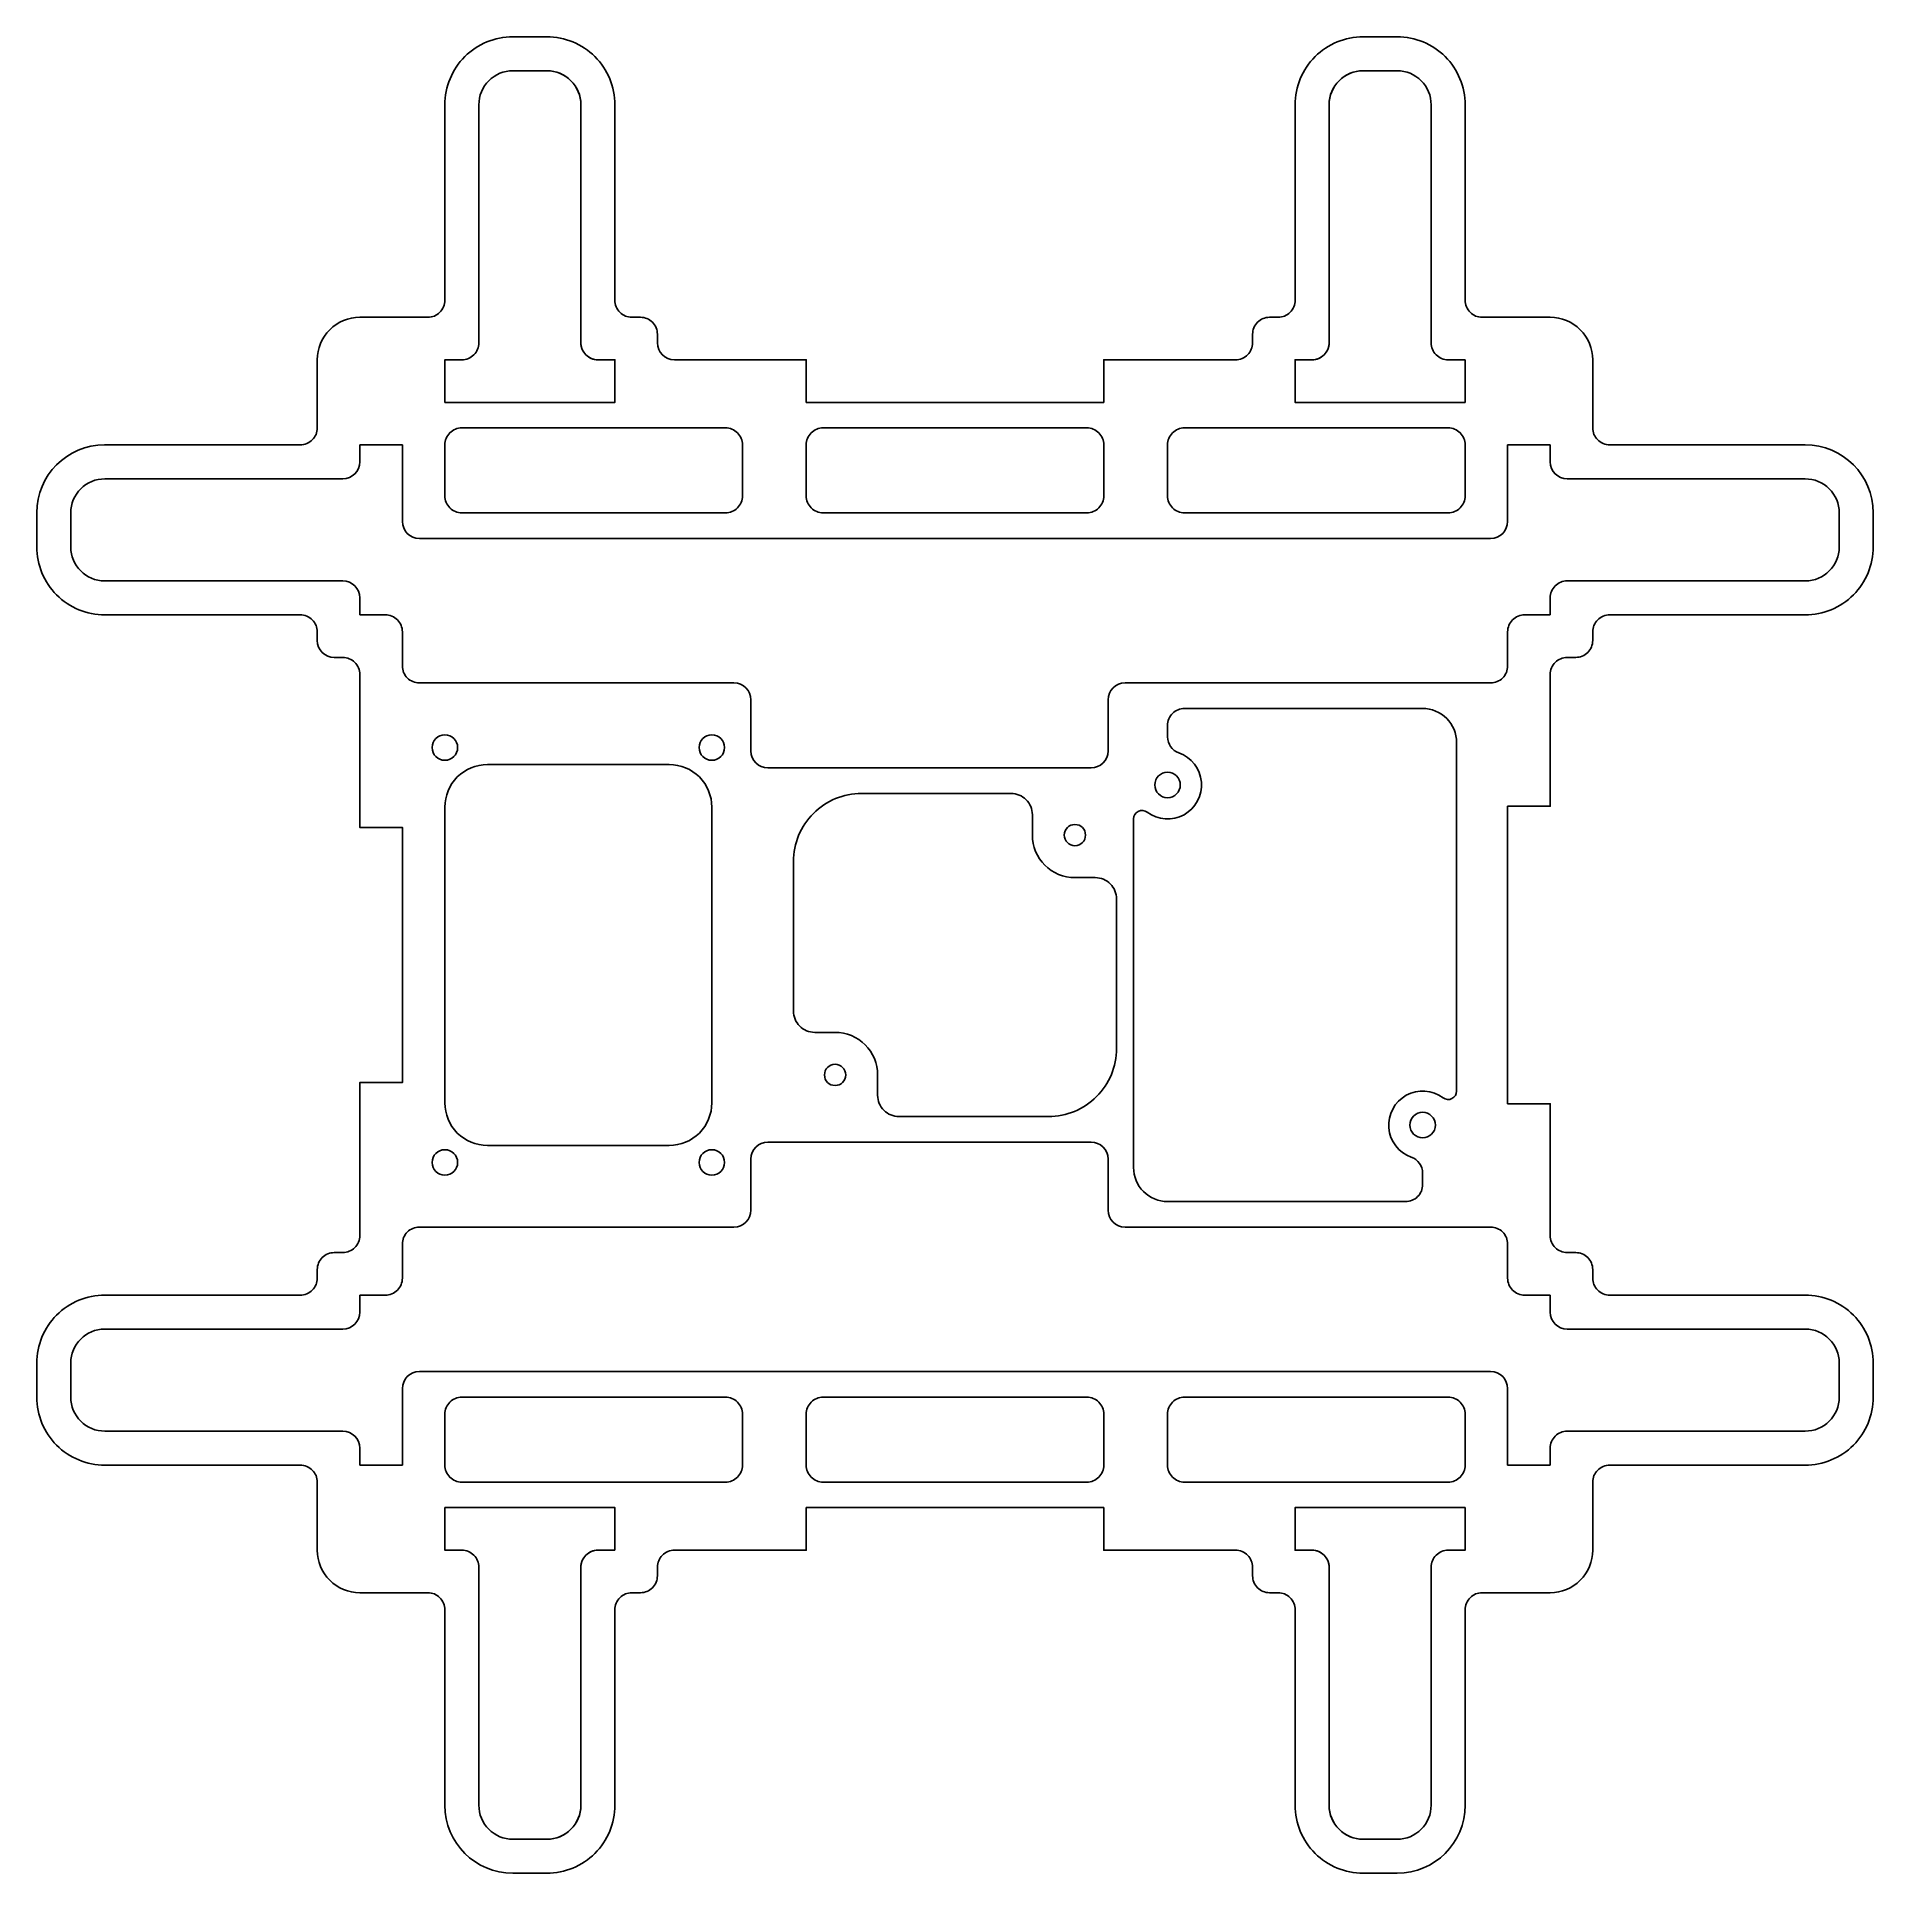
# Model space of a CAD drawing. Header units: millimetres. Extents: x -37 to 179, y -183 to 33.
import ezdxf

# ---------------------------------------------------------------- set-up
doc = ezdxf.new("R2010")
doc.units = ezdxf.units.MM
doc.layers.get('0').update_dxf_attribs({"linetype": 'CONTINUOUS'})

msp = doc.modelspace()

# ---------------------------------------------------------------- linework, layer by layer
for p, q in [((19, 29), (23, 29)), ((119, 29), (123, 29)), ((15, -3), (15, 25)), ((27, 25), (27, -3)), ((115, -3), (115, 25)), ((127, 25), (127, -3)), ((11, -10), (11, -5)), ((11, -5), (13, -5)), ((29, -5), (31, -5)), ((31, -5), (31, -10)), ((111, -10), (111, -5)), ((111, -5), (113, -5)), ((129, -5), (131, -5)), ((131, -5), (131, -10)), ((31, -10), (11, -10)), ((131, -10), (111, -10)), ((1, -17), (1, -15)), ((1, -15), (6, -15)), ((1, -17), (1, -15)), ((1, -15), (6, -15)), ((6, -15), (6, -24)), ((6, -15), (6, -24)), ((136, -24), (136, -15)), ((136, -15), (141, -15)), ((136, -24), (136, -15)), ((136, -15), (141, -15)), ((141, -15), (141, -17)), ((141, -15), (141, -17)), ((-29, -19), (-1, -19)), ((-29, -19), (-1, -19)), ((143, -19), (171, -19)), ((143, -19), (171, -19)), ((-33, -27), (-33, -23)), ((-33, -27), (-33, -23)), ((175, -23), (175, -27)), ((175, -23), (175, -27)), ((8, -26), (71, -26)), ((8, -26), (71, -26)), ((71, -26), (134, -26)), ((71, -26), (134, -26)), ((-1, -31), (-29, -31)), ((-1, -31), (-29, -31)), ((171, -31), (143, -31)), ((171, -31), (143, -31)), ((1, -35), (1, -33)), ((1, -35), (1, -33)), ((141, -33), (141, -35)), ((141, -33), (141, -35)), ((4, -35), (1, -35)), ((4, -35), (1, -35)), ((141, -35), (138, -35)), ((141, -35), (138, -35)), ((6, -41), (6, -37)), ((6, -41), (6, -37)), ((136, -37), (136, -41)), ((136, -37), (136, -41)), ((45, -43), (8, -43)), ((45, -43), (8, -43)), ((134, -43), (91, -43)), ((134, -43), (91, -43)), ((47, -51), (47, -45)), ((47, -51), (47, -45)), ((89, -45), (89, -51)), ((89, -45), (89, -51)), ((87, -53), (49, -53)), ((87, -53), (49, -53)), ((49, -97), (87, -97)), ((49, -97), (87, -97)), ((47, -105), (47, -99)), ((47, -105), (47, -99)), ((89, -99), (89, -105)), ((89, -99), (89, -105)), ((8, -107), (45, -107)), ((8, -107), (45, -107)), ((91, -107), (134, -107)), ((91, -107), (134, -107)), ((6, -113), (6, -109)), ((6, -113), (6, -109)), ((136, -109), (136, -113)), ((136, -109), (136, -113)), ((1, -117), (1, -115)), ((1, -115), (4, -115)), ((1, -117), (1, -115)), ((1, -115), (4, -115)), ((138, -115), (141, -115)), ((138, -115), (141, -115)), ((141, -115), (141, -117)), ((141, -115), (141, -117)), ((-29, -119), (-1, -119)), ((-29, -119), (-1, -119)), ((143, -119), (171, -119)), ((143, -119), (171, -119)), ((-33, -127), (-33, -123)), ((-33, -127), (-33, -123)), ((175, -123), (175, -127)), ((175, -123), (175, -127)), ((71, -124), (8, -124)), ((71, -124), (8, -124)), ((134, -124), (71, -124)), ((134, -124), (71, -124)), ((6, -126), (6, -135)), ((6, -126), (6, -135)), ((136, -135), (136, -126)), ((136, -135), (136, -126)), ((-1, -131), (-29, -131)), ((-1, -131), (-29, -131)), ((171, -131), (143, -131)), ((171, -131), (143, -131)), ((1, -135), (1, -133)), ((1, -135), (1, -133)), ((141, -133), (141, -135)), ((141, -133), (141, -135)), ((6, -135), (1, -135)), ((6, -135), (1, -135)), ((141, -135), (136, -135)), ((141, -135), (136, -135)), ((11, -145), (11, -140)), ((11, -140), (31, -140)), ((31, -140), (31, -145)), ((111, -145), (111, -140)), ((111, -140), (131, -140)), ((131, -140), (131, -145)), ((13, -145), (11, -145)), ((31, -145), (29, -145)), ((113, -145), (111, -145)), ((131, -145), (129, -145)), ((15, -175), (15, -147)), ((27, -147), (27, -175)), ((115, -175), (115, -147)), ((127, -147), (127, -175)), ((23, -179), (19, -179)), ((123, -179), (119, -179))]:
    msp.add_line(p, q)
for points in [[(-1, -40, -0.414214), (1, -42), (1, -60), (6, -60), (6, -90), (1, -90), (1, -108, -0.414214), (-1, -110), (-2, -110, 0.414214), (-4, -112), (-4, -113, -0.414214), (-6, -115), (-29, -115, 0.414214), (-37, -123), (-37, -127, 0.414214), (-29, -135), (-6, -135, -0.414214), (-4, -137), (-4, -145, 0.414214), (1, -150), (9, -150, -0.414214), (11, -152), (11, -175, 0.414187), (19, -183), (23, -183, 0.414214), (31, -175), (31, -152, -0.414214), (33, -150), (34, -150, 0.414214), (36, -148), (36, -147, -0.414214), (38, -145), (53.5, -145), (53.5, -140), (88.5, -140), (88.5, -145), (104, -145, -0.414214), (106, -147), (106, -148, 0.414214), (108, -150), (109, -150, -0.414214), (111, -152), (111, -175, 0.414214), (119, -183), (123, -183, 0.414187), (131, -175), (131, -152, -0.414214), (133, -150), (141, -150, 0.414214), (146, -145), (146, -137, -0.414214), (148, -135), (171, -135, 0.414214), (179, -127), (179, -123, 0.414214), (171, -115), (148, -115, -0.414214), (146, -113), (146, -112, 0.414214), (144, -110), (143, -110, -0.414214), (141, -108), (141, -92.5), (136, -92.5), (136, -57.5), (141, -57.5), (141, -42, -0.414214), (143, -40), (144, -40, 0.414214), (146, -38), (146, -37, -0.414214), (148, -35), (171, -35, 0.414214), (179, -27), (179, -23, 0.414213), (171, -15), (148, -15, -0.414214), (146, -13), (146, -5, 0.414214), (141, 0), (133, 0, -0.414214), (131, 2), (131, 25, 0.414214), (123, 33), (119, 33, 0.414214), (111, 25), (111, 2, -0.414214), (109, 0), (108, 0, 0.414214), (106, -2), (106, -3, -0.414214), (104, -5), (88.5, -5), (88.5, -10), (53.5, -10), (53.5, -5), (38, -5, -0.414213), (36, -3), (36, -2, 0.414214), (34, 0), (33, 0, -0.414214), (31, 2), (31, 25, 0.414214), (23, 33), (19, 33, 0.414259), (11, 25), (11, 2, -0.414214), (9, 0), (1, 0, 0.414214), (-4, -5), (-4, -13, -0.414214), (-6, -15), (-29.01, -15, 0.413898), (-37, -23), (-37, -27, 0.414214), (-29, -35), (-6, -35, -0.414214), (-4, -37), (-4, -38, 0.414213), (-2, -40)], [(-1, -40, -0.414214), (1, -42), (1, -60), (6, -60), (6, -90), (1, -90), (1, -108, -0.414214), (-1, -110), (-2, -110, 0.414214), (-4, -112), (-4, -113, -0.414214), (-6, -115), (-29, -115, 0.414214), (-37, -123), (-37, -127, 0.414214), (-29, -135), (-6, -135, -0.414214), (-4, -137), (-4, -145, 0.414214), (1, -150), (9, -150, -0.414214), (11, -152), (11, -175, 0.414187), (19, -183), (23, -183, 0.414214), (31, -175), (31, -152, -0.414214), (33, -150), (34, -150, 0.414214), (36, -148), (36, -147, -0.414214), (38, -145), (53.5, -145), (53.5, -140), (88.5, -140), (88.5, -145), (104, -145, -0.414214), (106, -147), (106, -148, 0.414214), (108, -150), (109, -150, -0.414214), (111, -152), (111, -175, 0.414214), (119, -183), (123, -183, 0.414187), (131, -175), (131, -152, -0.414214), (133, -150), (141, -150, 0.414214), (146, -145), (146, -137, -0.414214), (148, -135), (171, -135, 0.414214), (179, -127), (179, -123, 0.414214), (171, -115), (148, -115, -0.414214), (146, -113), (146, -112, 0.414214), (144, -110), (143, -110, -0.414214), (141, -108), (141, -92.5), (136, -92.5), (136, -57.5), (141, -57.5), (141, -42, -0.414214), (143, -40), (144, -40, 0.414214), (146, -38), (146, -37, -0.414214), (148, -35), (171, -35, 0.414214), (179, -27), (179, -23, 0.414213), (171, -15), (148, -15, -0.414214), (146, -13), (146, -5, 0.414214), (141, 0), (133, 0, -0.414214), (131, 2), (131, 25, 0.414214), (123, 33), (119, 33, 0.414214), (111, 25), (111, 2, -0.414214), (109, 0), (108, 0, 0.414214), (106, -2), (106, -3, -0.414214), (104, -5), (88.5, -5), (88.5, -10), (53.5, -10), (53.5, -5), (38, -5, -0.414213), (36, -3), (36, -2, 0.414214), (34, 0), (33, 0, -0.414214), (31, 2), (31, 25, 0.414214), (23, 33), (19, 33, 0.414259), (11, 25), (11, 2, -0.414214), (9, 0), (1, 0, 0.414214), (-4, -5), (-4, -13, -0.414214), (-6, -15), (-29.01, -15, 0.413898), (-37, -23), (-37, -27, 0.414214), (-29, -35), (-6, -35, -0.414214), (-4, -37), (-4, -38, 0.414213), (-2, -40)], [(23, 29), (19, 29, 0.414236), (15, 25), (15, -3, -0.414236), (13, -5), (11, -5), (11, -10), (31, -10), (31, -5), (29, -5, -0.414214), (27, -3), (27, 25, 0.414214)], [(131, -5), (129, -5, -0.414236), (127, -3), (127, 25, 0.414236), (123, 29), (119, 29, 0.414214), (115, 25), (115, -3, -0.414214), (113, -5), (111, -5), (111, -10), (131, -10)], [(11, -15), (11, -21, 0.414214), (13, -23), (44, -23, 0.414214), (46, -21), (46, -15, 0.414214), (44, -13), (13, -13, 0.414214)], [(11, -15), (11, -21, 0.414214), (13, -23), (44, -23, 0.414214), (46, -21), (46, -15, 0.414214), (44, -13), (13, -13, 0.414214)], [(86.5, -13, -0.414214), (88.5, -15), (88.5, -21, -0.414214), (86.5, -23), (55.5, -23, -0.414214), (53.5, -21), (53.5, -15, -0.414214), (55.5, -13)], [(86.5, -13, -0.414214), (88.5, -15), (88.5, -21, -0.414214), (86.5, -23), (55.5, -23, -0.414214), (53.5, -21), (53.5, -15, -0.414214), (55.5, -13)], [(129, -13, -0.414214), (131, -15), (131, -21, -0.414214), (129, -23), (98, -23, -0.414214), (96, -21), (96, -15, -0.414214), (98, -13)], [(129, -13, -0.414214), (131, -15), (131, -21, -0.414214), (129, -23), (98, -23, -0.414214), (96, -21), (96, -15, -0.414214), (98, -13)], [(126, -102, -0.414214), (124, -104), (96, -104, -0.414214), (92, -100), (92, -59, -0.618034), (93.6, -58.2, 1.164648), (97.33, -51.23, -0.317837), (96, -49.34), (96, -48, -0.414214), (98, -46), (126, -46, -0.414214), (130, -50), (130, -91, -0.618034), (128.4, -91.8, 1.164648), (124.67, -98.77, -0.317837), (126, -100.66)], [(126, -102, -0.414214), (124, -104), (96, -104, -0.414214), (92, -100), (92, -59, -0.618034), (93.6, -58.2, 1.164648), (97.33, -51.23, -0.317837), (96, -49.34), (96, -48, -0.414214), (98, -46), (126, -46, -0.414214), (130, -50), (130, -91, -0.618034), (128.4, -91.8, 1.164648), (124.67, -98.77, -0.317837), (126, -100.66)], [(16, -97.4, -0.414214), (11, -92.4), (11, -57.6, -0.414214), (16, -52.6), (37.4, -52.6, -0.414214), (42.4, -57.6), (42.4, -92.4, -0.414214), (37.4, -97.4)], [(16, -97.4, -0.414214), (11, -92.4), (11, -57.6, -0.414214), (16, -52.6), (37.4, -52.6, -0.414214), (42.4, -57.6), (42.4, -92.4, -0.414214), (37.4, -97.4)], [(80.1, -60.9), (80.1, -58.5, 0.414214), (77.6, -56), (60, -56, 0.414214), (52, -64), (52, -81.6, 0.414214), (54.5, -84.1), (56.9, -84.1, -0.414214), (61.9, -89.1), (61.9, -91.5, 0.414214), (64.4, -94), (82, -94, 0.414214), (90, -86), (90, -68.4, 0.414214), (87.5, -65.9), (85.1, -65.9, -0.414214)], [(80.1, -60.9), (80.1, -58.5, 0.414214), (77.6, -56), (60, -56, 0.414214), (52, -64), (52, -81.6, 0.414214), (54.5, -84.1), (56.9, -84.1, -0.414214), (61.9, -89.1), (61.9, -91.5, 0.414214), (64.4, -94), (82, -94, 0.414214), (90, -86), (90, -68.4, 0.414214), (87.5, -65.9), (85.1, -65.9, -0.414214)], [(13, -137, -0.414214), (11, -135), (11, -129, -0.414214), (13, -127), (44, -127, -0.414214), (46, -129), (46, -135, -0.414214), (44, -137)], [(13, -137, -0.414214), (11, -135), (11, -129, -0.414214), (13, -127), (44, -127, -0.414214), (46, -129), (46, -135, -0.414214), (44, -137)], [(88.5, -135), (88.5, -129, 0.414214), (86.5, -127), (55.5, -127, 0.414214), (53.5, -129), (53.5, -135, 0.414214), (55.5, -137), (86.5, -137, 0.414214)], [(88.5, -135), (88.5, -129, 0.414214), (86.5, -127), (55.5, -127, 0.414214), (53.5, -129), (53.5, -135, 0.414214), (55.5, -137), (86.5, -137, 0.414214)], [(131, -135), (131, -129, 0.414214), (129, -127), (98, -127, 0.414214), (96, -129), (96, -135, 0.414214), (98, -137), (129, -137, 0.414214)], [(131, -135), (131, -129, 0.414214), (129, -127), (98, -127, 0.414214), (96, -129), (96, -135, 0.414214), (98, -137), (129, -137, 0.414214)], [(31, -145), (31, -140), (11, -140), (11, -145), (13, -145, -0.414236), (15, -147), (15, -175, 0.414236), (19, -179), (23, -179, 0.414214), (27, -175), (27, -147, -0.414214), (29, -145)], [(119, -179), (123, -179, 0.414236), (127, -175), (127, -147, -0.414236), (129, -145), (131, -145), (131, -140), (111, -140), (111, -145), (113, -145, -0.414214), (115, -147), (115, -175, 0.414214)]]:
    msp.add_lwpolyline(points, format="xyb", close=True)
for centre, radius in [((11, -50.6), 1.5), ((11, -50.6), 1.5), ((42.4, -50.6), 1.5), ((42.4, -50.6), 1.5), ((96, -55), 1.5), ((96, -55), 1.5), ((85.1, -60.9), 1.25), ((85.1, -60.9), 1.25), ((56.9, -89.1), 1.25), ((56.9, -89.1), 1.25), ((126, -95), 1.5), ((126, -95), 1.5), ((11, -99.4), 1.5), ((11, -99.4), 1.5), ((42.4, -99.4), 1.5), ((42.4, -99.4), 1.5)]:
    msp.add_circle(centre, radius)
for centre, radius, start, end in [((19, 25), 4, 90, 180.0043), ((23, 25), 4, 0, 90), ((119, 25), 4, 90, 180), ((123, 25), 4, -0.0043, 90), ((13, -3), 2, -90, 0.0043), ((29, -3), 2, 180, 270), ((113, -3), 2, -90, 0), ((129, -3), 2, 179.9957, 270), ((-1, -17), 2, 269.9999, 359.9999), ((-1, -17), 2, 269.9999, 359.9999), ((143, -17), 2, 180.0001, 270.0001), ((143, -17), 2, 180.0001, 270.0001), ((-29, -23), 4, 89.9999, 180.0012), ((-29, -23), 4, 89.9999, 180.0012), ((171, -23), 4, -0.0012, 90.0001), ((171, -23), 4, -0.0012, 90.0001), ((8, -24), 2, 180, 269.9999), ((8, -24), 2, 180, 269.9999), ((134, -24), 2, 270.0001, 360), ((134, -24), 2, 270.0001, 360), ((-29, -27), 4, 180.0009, 269.9999), ((-29, -27), 4, 180.0009, 269.9999), ((171, -27), 4, 270.0001, 359.9991), ((171, -27), 4, 270.0001, 359.9991), ((-1, -33), 2, -0.0001, 89.9999), ((-1, -33), 2, -0.0001, 89.9999), ((143, -33), 2, 90.0001, 180.0001), ((143, -33), 2, 90.0001, 180.0001), ((4, -37), 2, -0.0001, 90), ((4, -37), 2, -0.0001, 90), ((138, -37), 2, 90, 180.0001), ((138, -37), 2, 90, 180.0001), ((8, -41), 2, 179.9999, 270), ((8, -41), 2, 179.9999, 270), ((134, -41), 2, -90, 0.0001), ((134, -41), 2, -90, 0.0001), ((45, -45), 2, 0, 90), ((45, -45), 2, 0, 90), ((91, -45), 2, 90, 180), ((91, -45), 2, 90, 180), ((49, -51), 2, 180, 270), ((49, -51), 2, 180, 270), ((87, -51), 2, -90, 0), ((87, -51), 2, -90, 0), ((49, -99), 2, 90, 180), ((49, -99), 2, 90, 180), ((87, -99), 2, 0, 90), ((87, -99), 2, 0, 90), ((45, -105), 2, -90, 0), ((45, -105), 2, -90, 0), ((91, -105), 2, 180, 270), ((91, -105), 2, 180, 270), ((8, -109), 2, 90, 180.0001), ((8, -109), 2, 90, 180.0001), ((134, -109), 2, -0.0001, 90), ((134, -109), 2, -0.0001, 90), ((4, -113), 2, -90, 0.0001), ((4, -113), 2, -90, 0.0001), ((138, -113), 2, 179.9999, 270), ((138, -113), 2, 179.9999, 270), ((-1, -117), 2, -89.9999, 0.0001), ((-1, -117), 2, -89.9999, 0.0001), ((143, -117), 2, 179.9999, 269.9999), ((143, -117), 2, 179.9999, 269.9999), ((-29, -123), 4, 90.0001, 179.9991), ((-29, -123), 4, 90.0001, 179.9991), ((171, -123), 4, 0.0009, 89.9999), ((171, -123), 4, 0.0009, 89.9999), ((8, -126), 2, 90.0001, 180), ((8, -126), 2, 90.0001, 180), ((134, -126), 2, 0, 89.9999), ((134, -126), 2, 0, 89.9999), ((-29, -127), 4, 179.9988, 270.0001), ((-29, -127), 4, 179.9988, 270.0001), ((171, -127), 4, -90.0001, 0.0012), ((171, -127), 4, -90.0001, 0.0012), ((-1, -133), 2, 0.0001, 90.0001), ((-1, -133), 2, 0.0001, 90.0001), ((143, -133), 2, 89.9999, 179.9999), ((143, -133), 2, 89.9999, 179.9999), ((13, -147), 2, -0.0043, 90), ((29, -147), 2, 90, 180), ((113, -147), 2, 0, 90), ((129, -147), 2, 90, 180.0043), ((19, -175), 4, 179.9957, 270), ((23, -175), 4, -90, 0), ((119, -175), 4, 180, 270), ((123, -175), 4, -90, 0.0043)]:
    msp.add_arc(centre, radius, start, end)

doc.saveas('drawing.dxf')
